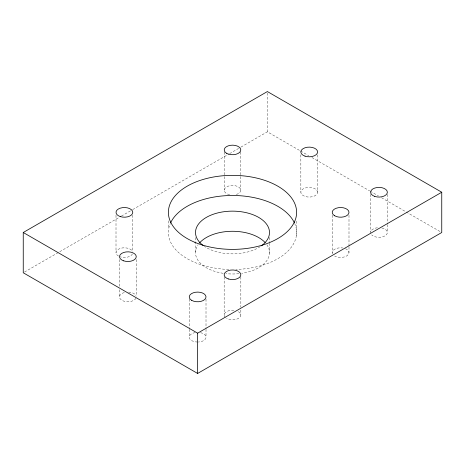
<?xml version="1.0" encoding="UTF-8"?>
<svg xmlns="http://www.w3.org/2000/svg" width="465" height="465" viewBox="0 0 465 465"><rect width="100%" height="100%" fill="white"/><g stroke="black" fill="none" stroke-linecap="round" stroke-linejoin="round"><path stroke-width="0.35" stroke-dasharray="2.33 1.74" d="M24.506 272.042L118.889 217.556M121.406 216.103L132.101 209.924M132.728 209.564L228.995 153.985M229.623 153.619L240.318 147.446M240.951 147.085L267.375 131.828L299.995 150.654M300.617 151.02L308.772 155.729M311.91 157.536L369.617 190.853M370.245 191.214L378.4 195.922M381.533 197.735L440.495 231.773M387.357 194.387L387.357 223.868M387.357 224.589L387.357 232.5M370.593 194.387L370.593 232.5A8.382 4.842 0 0 1 378.248 227.676M348.994 215.243L348.994 246.165M348.994 246.88L348.994 252.635M332.231 215.243L332.231 252.635M317.607 154.839L317.607 192.231A8.382 4.842 0 0 1 305.034 196.422A8.382 4.842 0 0 1 305.034 188.04A8.382 4.842 0 0 1 317.607 192.231M300.843 154.839L300.843 192.231M296.286 221.142L296.286 236.243M269.473 237.464L269.473 242.498M269.473 243.218L269.473 253.286M267.375 92.994L267.375 131.828M240.835 276.942L240.835 307.144M240.835 310.021L240.835 315.055M240.789 152.102L240.789 190.22M224.211 152.102L224.211 190.22M224.165 276.942L224.165 315.055M206.007 299.088L206.007 328.575M206.007 329.29L206.007 337.201M195.527 237.603L195.527 251.984M189.243 299.088L189.243 328.575M189.243 329.29L189.243 337.201M168.714 220.846L168.714 228.757M136.257 259.54L136.257 296.211M132.769 215.243L132.769 251.914M119.493 259.54L119.493 286.864M119.493 289.742L119.493 296.932M116.006 215.243L116.006 252.635M135.972 298.187A8.382 4.842 0 0 1 122.208 300.5A8.382 4.842 0 0 1 125.009 292.38M128.602 292.107A8.382 4.842 0 0 1 135.972 295.682M132.484 253.89A8.382 4.842 0 0 1 120.197 256.825M118.459 256.058A8.382 4.842 0 0 1 120.197 248.444A8.382 4.842 0 0 1 132.484 251.385M238.394 311.649A8.335 4.813 0 0 1 238.394 318.455A8.335 4.813 0 0 1 226.606 318.455M225.281 317.461A8.335 4.813 0 0 1 225.885 312.125A8.335 4.813 0 0 1 234.656 310.405M200.491 332.655A8.382 4.842 0 0 1 205.937 337.834A8.382 4.842 0 0 1 198.352 342.025M197.625 342.042A8.382 4.842 0 0 1 189.313 337.834A8.382 4.842 0 0 1 195.457 332.527M229.669 194.713A8.289 4.784 0 0 1 225.851 187.36A8.289 4.784 0 0 1 239.15 187.36A8.289 4.784 0 0 1 235.331 194.713M345.419 248.67A8.382 4.842 0 0 1 347.035 255.744A8.382 4.842 0 0 1 334.684 256.058M332.516 253.89A8.382 4.842 0 0 1 342.781 247.961M381.841 227.949A8.382 4.842 0 0 1 385.398 235.61A8.382 4.842 0 0 1 371.715 234.918M266.893 244.776A36.991 21.355 0 0 1 241.695 273.321M238.958 273.664A36.991 21.355 0 0 1 225.868 273.647M223.165 273.298A36.991 21.355 0 0 1 198.137 244.724M260.29 246.595A36.991 21.355 0 0 1 204.275 246.305M294.659 223.427A64.118 37.02 0 0 1 235.807 269.468M228.792 269.456A64.118 37.02 0 0 1 170.393 223.31"/><path stroke-width="0.7" d="M23.25 232.5L267.375 91.553L441.75 192.231L441.75 232.5L197.625 373.447L23.25 272.769L23.25 232.5L197.625 333.173L441.75 192.231M197.625 333.173L197.625 373.447M199.473 243.021A36.991 21.355 0 0 1 232.018 231.279A36.991 21.355 0 0 1 265.085 242.527M203.06 245.427A36.991 21.355 0 0 1 207.756 216.626A36.991 21.355 0 0 1 257.866 216.952A36.991 21.355 0 0 1 261.423 245.811M170.702 222.636A64.118 37.02 0 0 1 232.645 195.48A64.118 37.02 0 0 1 294.374 222.799M194.992 242.387A64.118 37.02 0 0 0 296.286 216.109A64.118 37.02 0 0 0 206.216 178.601A64.118 37.02 0 0 0 194.992 242.387M120.197 216.556A8.382 4.842 0 0 0 132.769 212.366A8.382 4.842 0 0 0 120.197 208.175A8.382 4.842 0 0 0 120.197 216.556M226.641 153.328A8.289 4.784 0 0 0 240.504 151.183A8.289 4.784 0 0 0 230.355 145.324A8.289 4.784 0 0 0 226.641 153.328M228.332 278.948A8.335 4.813 0 0 0 240.835 274.78A8.335 4.813 0 0 0 228.332 270.613A8.335 4.813 0 0 0 228.332 278.948M334.684 215.789A8.382 4.842 0 0 0 348.709 213.615A8.382 4.842 0 0 0 338.444 207.686A8.382 4.842 0 0 0 334.684 215.789M191.696 300.355A8.382 4.842 0 0 0 205.722 298.187A8.382 4.842 0 0 0 195.457 292.258A8.382 4.842 0 0 0 191.696 300.355M123.684 260.853A8.382 4.842 0 0 0 136.257 256.663A8.382 4.842 0 0 0 123.684 252.472A8.382 4.842 0 0 0 123.684 260.853M374.784 196.422A8.382 4.842 0 0 0 387.357 192.231A8.382 4.842 0 0 0 374.784 188.04A8.382 4.842 0 0 0 374.784 196.422M305.034 156.153A8.382 4.842 0 0 0 317.607 151.962A8.382 4.842 0 0 0 305.034 147.765A8.382 4.842 0 0 0 305.034 156.153"/></g></svg>
